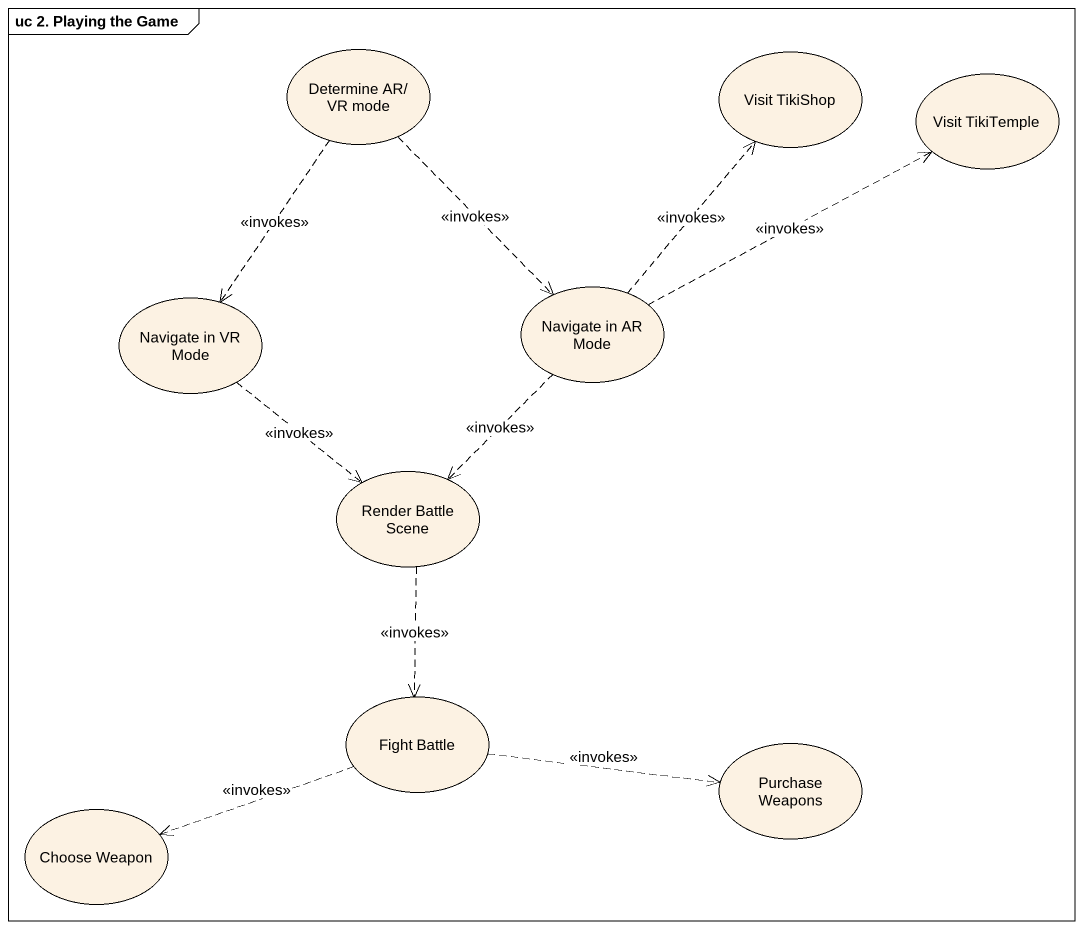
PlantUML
@startuml
mainframe uc 2. Playing the Game
usecase "Determine AR/ VR mode" as Determine_AR_VR_mode
usecase "Visit TikiShop" as Visit_TikiShop
usecase "Visit TikiTemple" as Visit_TikiTemple
usecase "Navigate in AR Mode" as Navigate_in_AR_Mode
usecase "Navigate in VR Mode" as Navigate_in_VR_Mode
usecase "Render Battle Scene" as Render_Battle_Scene
usecase "Fight Battle" as Fight_Battle
usecase "Purchase Weapons" as Purchase_Weapons
usecase "Choose Weapon" as Choose_Weapon
Determine_AR_VR_mode ..> Navigate_in_AR_Mode : <<invokes>>
Determine_AR_VR_mode ..> Navigate_in_VR_Mode : <<invokes>>
Navigate_in_AR_Mode .up.> Visit_TikiShop : <<invokes>>
Navigate_in_AR_Mode .right.> Visit_TikiTemple : <<invokes>>
Navigate_in_AR_Mode ..> Render_Battle_Scene : <<invokes>>
Navigate_in_VR_Mode ..> Render_Battle_Scene : <<invokes>>
Render_Battle_Scene ..> Fight_Battle : <<invokes>>
Fight_Battle .right.> Purchase_Weapons : <<invokes>>
Fight_Battle .left.> Choose_Weapon : <<invokes>>
@enduml
